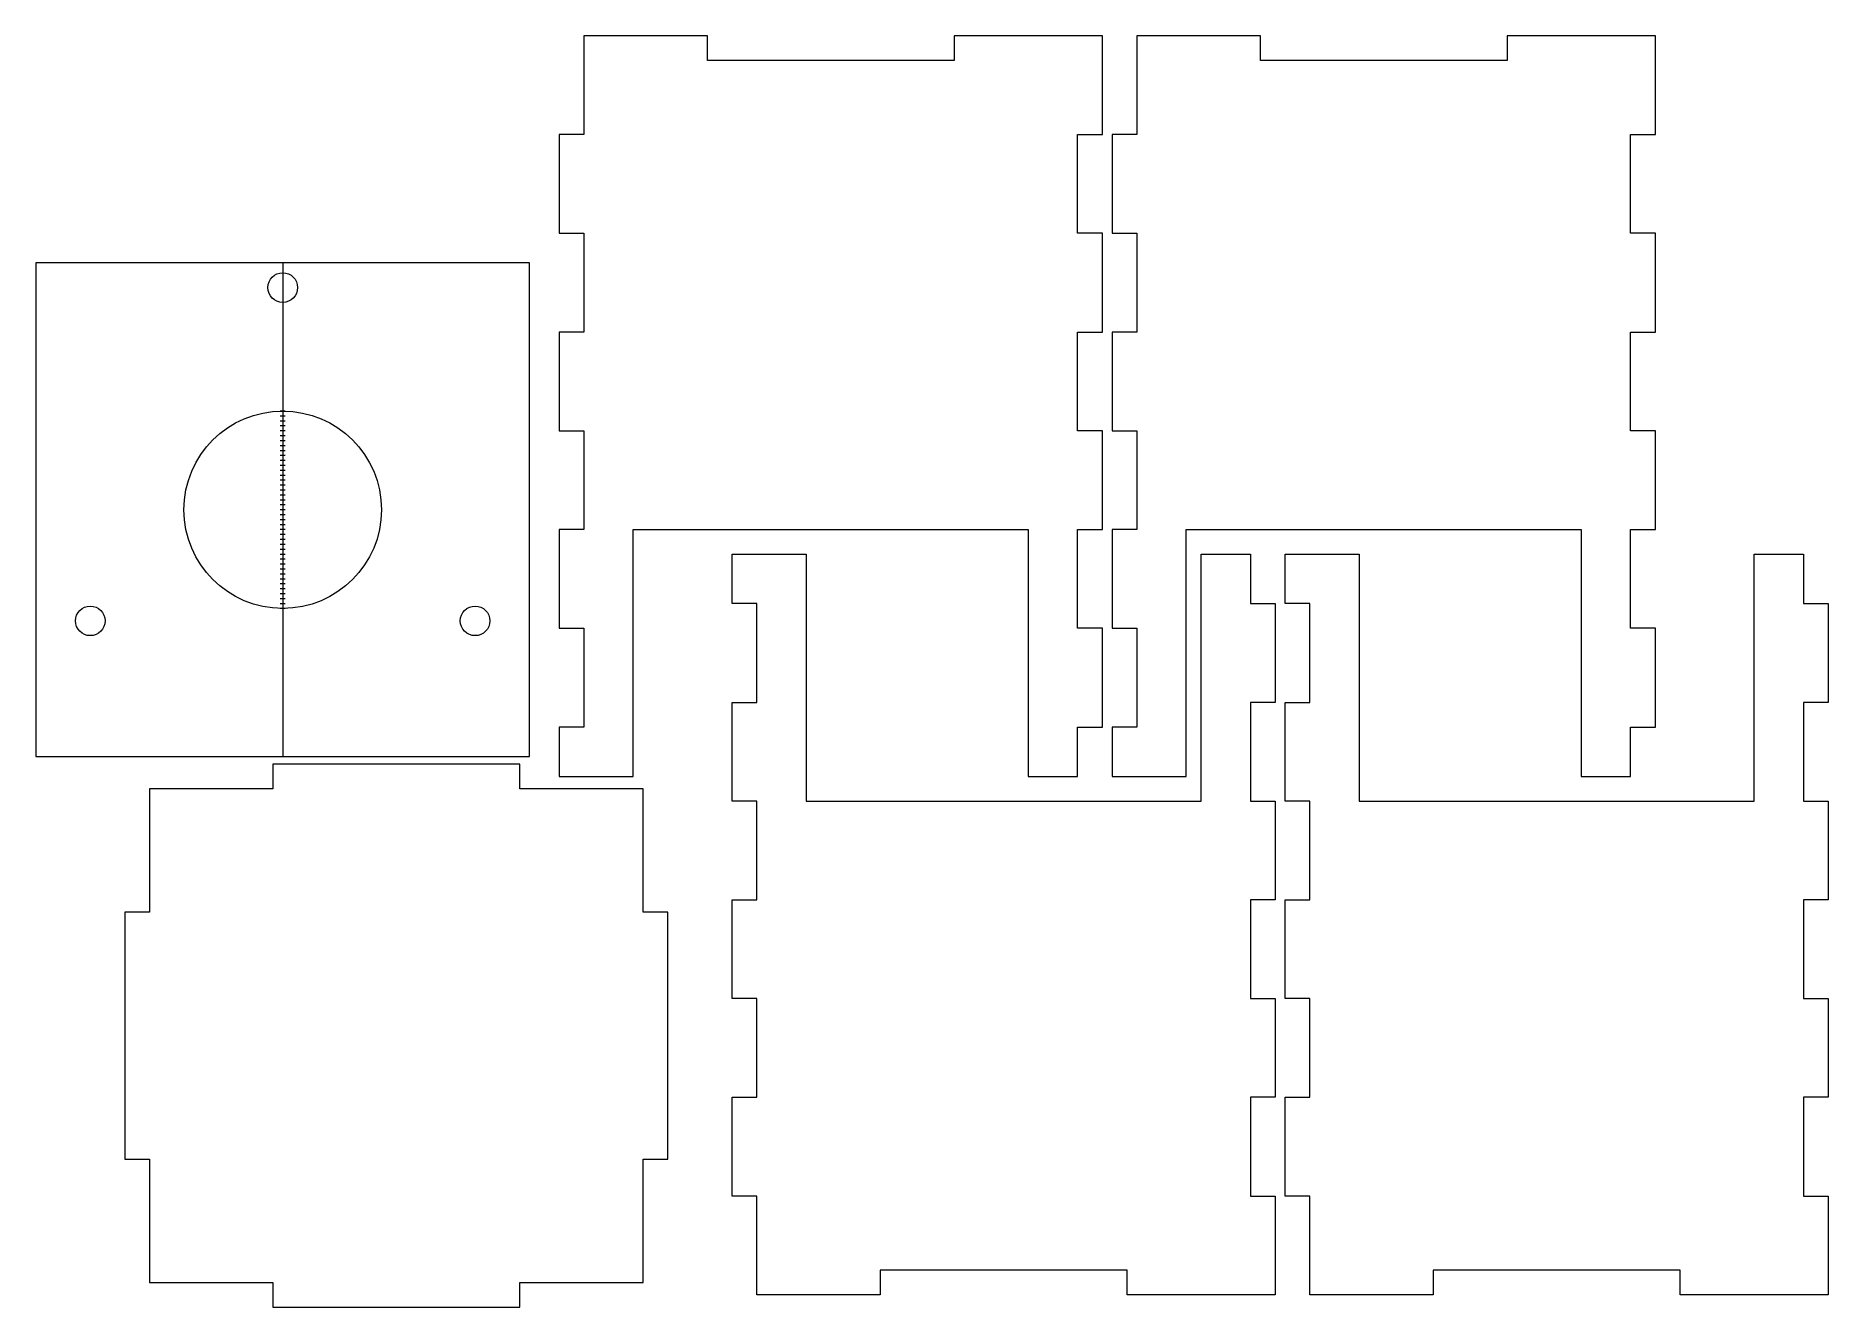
# Model space of a CAD drawing. Header units: millimetres. Extents: x -253 to 110, y -152 to 105.
import ezdxf

# ---------------------------------------------------------------- set-up
doc = ezdxf.new("R2010")
doc.units = ezdxf.units.MM
doc.layers.add('Back$7', color=7, linetype='Continuous', true_color=0xffffff)

# ---------------------------------------------------------------- blocks, each defined once
blk = doc.blocks.new('*U3')
at = {"color": 5, "lineweight": 18}
blk.add_circle((0, 0), 3, dxfattribs=at)
blk = doc.blocks.new('*U4')
at = {"color": 0, "linetype": 'ByBlock', "lineweight": -2, "transparency": 16777216}
blk.add_blockref('*U3', (-203, 54.01), dxfattribs=at)
for p, rotation in [((-241.97, -13.49), 120), ((-164.03, -13.49), 240)]:
    blk.add_blockref('*U3', p, dxfattribs=dict(at, rotation=rotation))

msp = doc.modelspace()

# ---------------------------------------------------------------- linework, layer by layer
at = {"color": 1, "lineweight": 18}
msp.add_circle((-203, 9.00869), 20, dxfattribs=at)
at = {"layer": 'Back$7', "color": 5, "linetype": 'Continuous', "lineweight": 18, "extrusion": (0, -1, 2e-16)}
for p, q in [((-142, 105), (-142, 85)), ((-117, 105), (-142, 105)), ((-117, 100), (-117, 105)), ((-67, 105), (-67, 100)), ((-37, 105), (-67, 105)), ((-37, 85), (-37, 105)), ((-30, 105), (-30, 85)), ((-5, 105), (-30, 105)), ((-5, 100), (-5, 105)), ((45, 105), (45, 100)), ((75, 105), (45, 105)), ((75, 85), (75, 105)), ((-67, 100), (-117, 100)), ((45, 100), (-5, 100)), ((-147, 85), (-147, 65)), ((-142, 85), (-147, 85)), ((-42, 85), (-37, 85)), ((-42, 65), (-42, 85)), ((-35, 85), (-35, 65)), ((-30, 85), (-35, 85)), ((70, 85), (75, 85)), ((70, 65), (70, 85)), ((-147, 65), (-142, 65)), ((-142, 65), (-142, 45)), ((-37, 65), (-42, 65)), ((-37, 45), (-37, 65)), ((-35, 65), (-30, 65)), ((-30, 65), (-30, 45)), ((75, 65), (70, 65)), ((75, 45), (75, 65)), ((-153, 59.00869), (-253, 59.00869)), ((-253, 59.00869), (-253, -40.99131)), ((-203, 59.00869, -1), (-203, 59.00869)), ((-153, -40.99131), (-153, 59.00869)), ((-147, 45), (-147, 25)), ((-142, 45), (-147, 45)), ((-42, 45), (-37, 45)), ((-42, 25), (-42, 45)), ((-35, 45), (-35, 25)), ((-30, 45), (-35, 45)), ((70, 45), (75, 45)), ((70, 25), (70, 45)), ((-147, 25), (-142, 25)), ((-142, 25), (-142, 5)), ((-37, 25), (-42, 25)), ((-37, 5), (-37, 25)), ((-35, 25), (-30, 25)), ((-30, 25), (-30, 5)), ((75, 25), (70, 25)), ((75, 5), (75, 25)), ((-147, 5), (-147, -15)), ((-142, 5), (-147, 5)), ((-132, 5), (-52, 5)), ((-132, -45), (-132, 5)), ((-52, 5), (-52, -45)), ((-42, 5), (-37, 5)), ((-42, -15), (-42, 5)), ((-35, 5), (-35, -15)), ((-30, 5), (-35, 5)), ((-20, 5), (60, 5)), ((-20, -45), (-20, 5)), ((60, 5), (60, -45)), ((70, 5), (75, 5)), ((70, -15), (70, 5)), ((-112, 0), (-97, 0)), ((-112, -10), (-112, 0)), ((-97, 0), (-97, -50)), ((-17, 0), (-7, 0)), ((-17, -50), (-17, 0)), ((-7, 0), (-7, -10)), ((0, 0), (15, 0)), ((0, -10), (0, 0)), ((15, 0), (15, -50)), ((95, 0), (105, 0)), ((95, -50), (95, 0)), ((105, 0), (105, -10)), ((-107, -10), (-112, -10)), ((-107, -30), (-107, -10)), ((-7, -10), (-2, -10)), ((-2, -10), (-2, -30)), ((5, -10), (0, -10)), ((5, -30), (5, -10)), ((105, -10), (110, -10)), ((110, -10), (110, -30)), ((-147, -15), (-142, -15)), ((-142, -15), (-142, -35)), ((-37, -15), (-42, -15)), ((-37, -35), (-37, -15)), ((-35, -15), (-30, -15)), ((-30, -15), (-30, -35)), ((75, -15), (70, -15)), ((75, -35), (75, -15)), ((-112, -50), (-112, -30)), ((-112, -30), (-107, -30)), ((-7, -30), (-7, -50)), ((-2, -30), (-7, -30)), ((0, -50), (0, -30)), ((0, -30), (5, -30)), ((105, -30), (105, -50)), ((110, -30), (105, -30)), ((-147, -35), (-147, -45)), ((-142, -35), (-147, -35)), ((-42, -35), (-37, -35)), ((-42, -45), (-42, -35)), ((-35, -35), (-35, -45)), ((-30, -35), (-35, -35)), ((70, -35), (75, -35)), ((70, -45), (70, -35)), ((-253, -40.99131), (-153, -40.99131)), ((-155, -42.5), (-205, -42.5)), ((-205, -42.5), (-205, -47.5)), ((-203, -40.99131), (-203, -40.99131, -1)), ((-155, -47.5), (-155, -42.5)), ((-147, -45), (-132, -45)), ((-52, -45), (-42, -45)), ((-35, -45), (-20, -45)), ((60, -45), (70, -45)), ((-230, -47.5), (-230, -72.5)), ((-205, -47.5), (-230, -47.5)), ((-130, -47.5), (-155, -47.5)), ((-130, -72.5), (-130, -47.5)), ((-107, -50), (-112, -50)), ((-107, -70), (-107, -50)), ((-97, -50), (-17, -50)), ((-7, -50), (-2, -50)), ((-2, -50), (-2, -70)), ((5, -50), (0, -50)), ((5, -70), (5, -50)), ((15, -50), (95, -50)), ((105, -50), (110, -50)), ((110, -50), (110, -70)), ((-235, -72.5), (-235, -122.5)), ((-230, -72.5), (-235, -72.5)), ((-125, -72.5), (-130, -72.5)), ((-125, -122.5), (-125, -72.5)), ((-112, -90), (-112, -70)), ((-112, -70), (-107, -70)), ((-2, -70), (-7, -70)), ((-7, -70), (-7, -90)), ((0, -90), (0, -70)), ((0, -70), (5, -70)), ((110, -70), (105, -70)), ((105, -70), (105, -90)), ((-107, -90), (-112, -90)), ((-107, -110), (-107, -90)), ((-7, -90), (-2, -90)), ((-2, -90), (-2, -110)), ((5, -90), (0, -90)), ((5, -110), (5, -90)), ((105, -90), (110, -90)), ((110, -90), (110, -110)), ((-112, -110), (-107, -110)), ((-112, -130), (-112, -110)), ((-7, -110), (-7, -130)), ((-2, -110), (-7, -110)), ((0, -110), (5, -110)), ((0, -130), (0, -110)), ((105, -110), (105, -130)), ((110, -110), (105, -110)), ((-235, -122.5), (-230, -122.5)), ((-230, -122.5), (-230, -147.5)), ((-130, -122.5), (-125, -122.5)), ((-130, -147.5), (-130, -122.5)), ((-107, -130), (-112, -130)), ((-107, -150), (-107, -130)), ((-7, -130), (-2, -130)), ((-2, -130), (-2, -150)), ((5, -130), (0, -130)), ((5, -150), (5, -130)), ((105, -130), (110, -130)), ((110, -130), (110, -150)), ((-82, -145), (-82, -150)), ((-32, -145), (-82, -145)), ((-32, -150), (-32, -145)), ((30, -145), (30, -150)), ((80, -145), (30, -145)), ((80, -150), (80, -145)), ((-230, -147.5), (-205, -147.5)), ((-205, -147.5), (-205, -152.5)), ((-155, -147.5), (-130, -147.5)), ((-155, -152.5), (-155, -147.5)), ((-82, -150), (-107, -150)), ((-2, -150), (-32, -150)), ((30, -150), (5, -150)), ((110, -150), (80, -150)), ((-205, -152.5), (-155, -152.5))]:
    msp.add_line(p, q, dxfattribs=at)
at = {"layer": 'Back$7', "color": 1, "linetype": 'Continuous', "lineweight": 18, "extrusion": (0, -1, 2e-16)}
for p, q in [((-203, 59.00869), (-203, -40.99131)), ((-203.5, 29.045753), (-202.5, 29.045753)), ((-203.5, 28.045753), (-202.5, 28.045753)), ((-203.5, 27.045753), (-202.5, 27.045753)), ((-203.5, 26.045753), (-202.5, 26.045753)), ((-203.5, 25.045753), (-202.5, 25.045753)), ((-203.5, 24.045753), (-202.5, 24.045753)), ((-203.5, 23.045753), (-202.5, 23.045753)), ((-203.5, 22.045753), (-202.5, 22.045753)), ((-203.5, 21.045753), (-202.5, 21.045753)), ((-203.5, 20.045753), (-202.5, 20.045753)), ((-203.5, 19.045753), (-202.5, 19.045753)), ((-203.5, 18.045753), (-202.5, 18.045753)), ((-203.5, 17.045753), (-202.5, 17.045753)), ((-203.5, 16.045753), (-202.5, 16.045753)), ((-203.5, 15.045753), (-202.5, 15.045753)), ((-203.5, 14.045753), (-202.5, 14.045753)), ((-203.5, 13.045753), (-202.5, 13.045753)), ((-203.5, 12.045753), (-202.5, 12.045753)), ((-203.5, 11.045753), (-202.5, 11.045753)), ((-203.5, 10.045753), (-202.5, 10.045753)), ((-203.5, 9.045753), (-202.5, 9.045753)), ((-203.5, 8.045753), (-202.5, 8.045753)), ((-203.5, 7.045753), (-202.5, 7.045753)), ((-203.5, 6.045753), (-202.5, 6.045753)), ((-203.5, 5.045753), (-202.5, 5.045753)), ((-203.5, 4.045753), (-202.5, 4.045753)), ((-203.5, 3.045753), (-202.5, 3.045753)), ((-203.5, 2.045753), (-202.5, 2.045753)), ((-203.5, 1.045753), (-202.5, 1.045753)), ((-203.5, 0.045753), (-202.5, 0.045753)), ((-203.5, -0.954247), (-202.5, -0.954247)), ((-203.5, -1.954247), (-202.5, -1.954247)), ((-203.5, -2.954247), (-202.5, -2.954247)), ((-203.5, -3.954247), (-202.5, -3.954247)), ((-203.5, -4.954247), (-202.5, -4.954247)), ((-203.5, -5.954247), (-202.5, -5.954247)), ((-203.5, -6.954247), (-202.5, -6.954247)), ((-203.5, -7.954247), (-202.5, -7.954247)), ((-203.5, -8.954247), (-202.5, -8.954247)), ((-203.5, -9.954247), (-202.5, -9.954247)), ((-203.5, -10.954247), (-202.5, -10.954247))]:
    msp.add_line(p, q, dxfattribs=at)

# ---------------------------------------------------------------- block references
at = {"lineweight": 18}
msp.add_blockref('*U4', (0, 0), dxfattribs=at)

doc.saveas('drawing.dxf')
